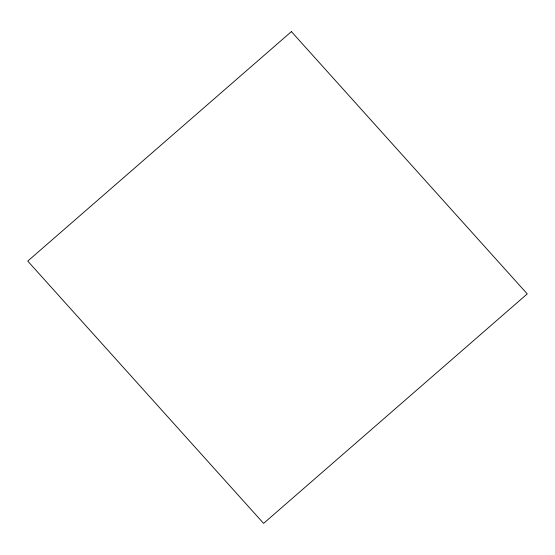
<?xml version="1.0" encoding="UTF-8"?>
<svg xmlns="http://www.w3.org/2000/svg" width="555" height="555" viewBox="0 0 555 555"><rect width="100%" height="100%" fill="white"/><g stroke="black" fill="none" stroke-linecap="round" stroke-linejoin="round"><path stroke-width="0.83" d="M291.41 31.614L27.75 261.093L263.59 523.386L527.25 293.907L291.41 31.614"/></g></svg>
